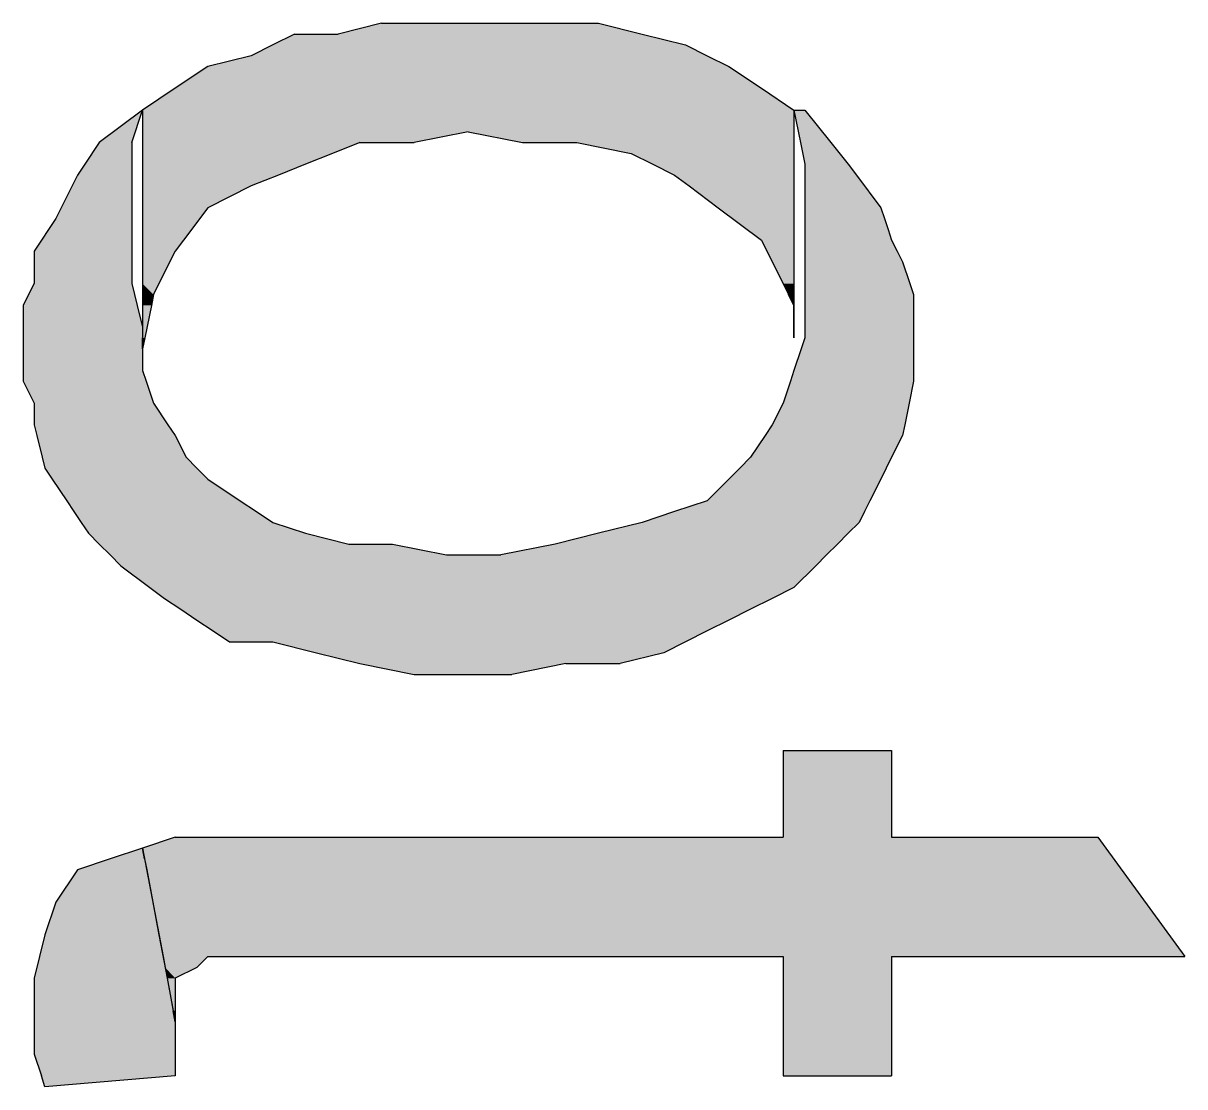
# Model space of a CAD drawing. Extents: x -1063 to 1100, y -467 to 441.
# Drawn here: x -1057.68 to -1039.85, y 339.76 to 356.09 of the extents above; entities that cross this region are included whole.
import ezdxf

# ---------------------------------------------------------------- set-up
doc = ezdxf.new("R2010")
doc.units = 0
doc.layers.add('H', color=7, linetype='CONTINUOUS')

# ---------------------------------------------------------------- blocks, each defined once
blk = doc.blocks.new('*U297')
at = {"layer": 'H', "color": 0, "linetype": 'CONTINUOUS'}
for p, q in [((-1052.184, 356.095), (-1052.851, 355.928)), ((-1052.184, 356.095), (-1051.517, 356.095)), ((-1051.517, 356.095), (-1050.851, 356.095)), ((-1050.851, 356.095), (-1050.184, 356.095)), ((-1050.184, 356.095), (-1049.517, 356.095)), ((-1049.517, 356.095), (-1048.851, 356.095)), ((-1048.851, 356.095), (-1048.184, 355.928)), ((-1053.517, 355.928), (-1053.851, 355.761)), ((-1053.517, 355.928), (-1052.851, 355.928)), ((-1048.184, 355.928), (-1047.517, 355.761)), ((-1053.851, 355.761), (-1054.184, 355.595)), ((-1047.517, 355.761), (-1047.184, 355.595)), ((-1054.851, 355.428), (-1055.351, 355.095)), ((-1054.184, 355.595), (-1054.851, 355.428)), ((-1047.184, 355.595), (-1046.851, 355.428)), ((-1046.851, 355.428), (-1046.351, 355.095)), ((-1055.351, 355.095), (-1055.851, 354.761)), ((-1046.351, 355.095), (-1045.851, 354.761)), ((-1055.851, 354.761), (-1055.851, 354.428)), ((-1045.851, 354.761), (-1045.851, 354.428)), ((-1055.851, 354.428), (-1055.851, 354.261)), ((-1050.851, 354.428), (-1051.684, 354.261)), ((-1050.851, 354.428), (-1050.017, 354.261)), ((-1045.851, 354.428), (-1045.851, 354.261)), ((-1055.851, 354.261), (-1055.851, 354.095)), ((-1052.517, 354.261), (-1052.934, 354.095)), ((-1052.517, 354.261), (-1051.684, 354.261)), ((-1050.017, 354.261), (-1049.184, 354.261)), ((-1049.184, 354.261), (-1048.351, 354.095)), ((-1045.851, 354.261), (-1045.851, 354.095)), ((-1055.851, 354.095), (-1055.851, 353.928)), ((-1052.934, 354.095), (-1053.351, 353.928)), ((-1048.351, 354.095), (-1048.017, 353.928)), ((-1045.851, 354.095), (-1045.851, 353.928)), ((-1055.851, 353.928), (-1055.851, 353.761)), ((-1053.351, 353.928), (-1053.767, 353.761)), ((-1048.017, 353.928), (-1047.684, 353.761)), ((-1045.851, 353.928), (-1045.851, 353.761)), ((-1055.851, 353.761), (-1055.851, 353.595)), ((-1053.767, 353.761), (-1054.184, 353.595)), ((-1047.684, 353.761), (-1047.462, 353.595)), ((-1045.851, 353.761), (-1045.851, 353.595)), ((-1055.851, 353.595), (-1055.851, 353.261)), ((-1054.184, 353.595), (-1054.851, 353.261)), ((-1047.462, 353.595), (-1047.017, 353.261)), ((-1045.851, 353.595), (-1045.851, 353.261)), ((-1055.851, 353.261), (-1055.851, 352.761)), ((-1054.851, 353.261), (-1055.226, 352.761)), ((-1047.017, 353.261), (-1046.351, 352.761)), ((-1045.851, 353.261), (-1045.851, 352.761)), ((-1055.851, 352.761), (-1055.851, 352.595)), ((-1055.226, 352.761), (-1055.351, 352.595)), ((-1046.351, 352.761), (-1046.267, 352.595)), ((-1045.851, 352.761), (-1045.851, 352.595)), ((-1055.851, 352.595), (-1055.851, 352.095)), ((-1055.351, 352.595), (-1055.601, 352.095)), ((-1046.267, 352.595), (-1046.017, 352.095)), ((-1045.851, 352.595), (-1045.851, 352.095)), ((-1055.851, 352.095), (-1055.851, 351.928)), ((-1055.601, 352.095), (-1055.684, 351.928)), ((-1046.017, 352.095), (-1045.934, 351.928)), ((-1045.851, 352.095), (-1045.851, 351.928)), ((-1055.851, 351.928), (-1055.851, 351.761)), ((-1055.684, 351.928), (-1055.717, 351.761)), ((-1045.851, 351.761), (-1045.934, 351.928)), ((-1045.851, 351.928), (-1045.851, 351.761)), ((-1055.851, 351.761), (-1055.851, 351.261)), ((-1055.717, 351.761), (-1055.817, 351.261)), ((-1045.851, 351.761), (-1045.851, 351.261)), ((-1045.851, 351.261), (-1045.851, 351.761)), ((-1055.817, 351.261), (-1055.851, 351.095)), ((-1055.851, 351.095), (-1055.851, 351.261))]:
    blk.add_line(p, q, dxfattribs=at)
for points in [[(-1052.184, 356.095), (-1052.851, 355.928), (-1048.184, 355.928)], [(-1052.184, 356.095), (-1052.184, 356.095), (-1051.517, 356.095)], [(-1051.517, 356.095), (-1051.517, 356.095), (-1050.851, 356.095)], [(-1050.851, 356.095), (-1050.851, 356.095), (-1050.184, 356.095)], [(-1050.184, 356.095), (-1050.184, 356.095), (-1049.517, 356.095)], [(-1049.517, 356.095), (-1049.517, 356.095), (-1048.851, 356.095)], [(-1053.517, 355.928), (-1053.851, 355.761), (-1047.517, 355.761)], [(-1053.517, 355.928), (-1053.517, 355.928), (-1052.851, 355.928)], [(-1053.851, 355.761), (-1054.184, 355.595), (-1047.184, 355.595)], [(-1054.851, 355.428), (-1055.351, 355.095), (-1046.351, 355.095)], [(-1054.184, 355.595), (-1054.851, 355.428), (-1046.851, 355.428)], [(-1055.351, 355.095), (-1055.851, 354.761), (-1045.851, 354.761)], [(-1055.851, 354.761), (-1055.851, 354.428), (-1045.851, 354.428)], [(-1055.851, 354.428), (-1055.851, 354.261), (-1051.684, 354.261)], [(-1050.851, 354.428), (-1050.017, 354.261), (-1045.851, 354.261)], [(-1055.851, 354.261), (-1055.851, 354.095), (-1052.934, 354.095)], [(-1052.517, 354.261), (-1052.517, 354.261), (-1051.684, 354.261)], [(-1050.017, 354.261), (-1050.017, 354.261), (-1049.184, 354.261)], [(-1049.184, 354.261), (-1048.351, 354.095), (-1045.851, 354.095)], [(-1055.851, 354.095), (-1055.851, 353.928), (-1053.351, 353.928)], [(-1048.351, 354.095), (-1048.017, 353.928), (-1045.851, 353.928)], [(-1055.851, 353.928), (-1055.851, 353.761), (-1053.767, 353.761)], [(-1048.017, 353.928), (-1047.684, 353.761), (-1045.851, 353.761)], [(-1055.851, 353.761), (-1055.851, 353.595), (-1054.184, 353.595)], [(-1047.684, 353.761), (-1047.462, 353.595), (-1045.851, 353.595)], [(-1055.851, 353.595), (-1055.851, 353.261), (-1054.851, 353.261)], [(-1047.462, 353.595), (-1047.017, 353.261), (-1045.851, 353.261)], [(-1055.851, 353.261), (-1055.851, 352.761), (-1055.226, 352.761)], [(-1047.017, 353.261), (-1046.351, 352.761), (-1045.851, 352.761)], [(-1055.851, 352.761), (-1055.851, 352.595), (-1055.351, 352.595)], [(-1046.351, 352.761), (-1046.267, 352.595), (-1045.851, 352.595)], [(-1055.851, 352.595), (-1055.851, 352.095), (-1055.601, 352.095)], [(-1046.267, 352.595), (-1046.017, 352.095), (-1045.851, 352.095)], [(-1055.851, 352.095), (-1055.851, 351.928), (-1055.684, 351.928)], [(-1046.017, 352.095), (-1045.934, 351.928), (-1045.851, 351.928)], [(-1055.851, 351.928), (-1055.851, 351.761), (-1055.717, 351.761)], [(-1055.851, 351.761), (-1055.851, 351.261), (-1055.817, 351.261)], [(-1045.851, 351.761), (-1045.851, 351.261), (-1045.851, 351.261)]]:
    blk.add_solid(points, dxfattribs=at)
at = {"layer": 'H', "color": 0, "linetype": 'CONTINUOUS', "extrusion": (0, 0, -1)}
for points in [[(1052.184, 356.095), (1048.851, 356.095), (1048.184, 355.928)], [(1053.517, 355.928), (1048.184, 355.928), (1047.517, 355.761)], [(1053.851, 355.761), (1047.517, 355.761), (1047.184, 355.595)], [(1054.851, 355.428), (1046.851, 355.428), (1046.351, 355.095)], [(1054.184, 355.595), (1047.184, 355.595), (1046.851, 355.428)], [(1055.351, 355.095), (1046.351, 355.095), (1045.851, 354.761)], [(1055.851, 354.761), (1045.851, 354.761), (1045.851, 354.428)], [(1055.851, 354.428), (1050.851, 354.428), (1051.684, 354.261)], [(1050.851, 354.428), (1045.851, 354.428), (1045.851, 354.261)], [(1055.851, 354.261), (1052.517, 354.261), (1052.934, 354.095)], [(1049.184, 354.261), (1045.851, 354.261), (1045.851, 354.095)], [(1055.851, 354.095), (1052.934, 354.095), (1053.351, 353.928)], [(1048.351, 354.095), (1045.851, 354.095), (1045.851, 353.928)], [(1055.851, 353.928), (1053.351, 353.928), (1053.767, 353.761)], [(1048.017, 353.928), (1045.851, 353.928), (1045.851, 353.761)], [(1055.851, 353.761), (1053.767, 353.761), (1054.184, 353.595)], [(1047.684, 353.761), (1045.851, 353.761), (1045.851, 353.595)], [(1055.851, 353.595), (1054.184, 353.595), (1054.851, 353.261)], [(1047.462, 353.595), (1045.851, 353.595), (1045.851, 353.261)], [(1055.851, 353.261), (1054.851, 353.261), (1055.226, 352.761)], [(1047.017, 353.261), (1045.851, 353.261), (1045.851, 352.761)], [(1055.851, 352.761), (1055.226, 352.761), (1055.351, 352.595)], [(1046.351, 352.761), (1045.851, 352.761), (1045.851, 352.595)], [(1055.851, 352.595), (1055.351, 352.595), (1055.601, 352.095)], [(1046.267, 352.595), (1045.851, 352.595), (1045.851, 352.095)], [(1055.851, 352.095), (1055.601, 352.095), (1055.684, 351.928)], [(1046.017, 352.095), (1045.851, 352.095), (1045.851, 351.928)], [(1055.851, 351.928), (1055.684, 351.928), (1055.717, 351.761)], [(1045.934, 351.928), (1045.851, 351.928), (1045.851, 351.761)], [(1055.851, 351.761), (1055.717, 351.761), (1055.817, 351.261)], [(1055.851, 351.261), (1055.817, 351.261), (1055.851, 351.095)]]:
    blk.add_solid(points, dxfattribs=at)
blk = doc.blocks.new('*U298')
at = {"layer": 'H', "color": 0, "linetype": 'CONTINUOUS'}
for p, q in [((-1055.851, 354.761), (-1056.517, 354.261)), ((-1056.017, 354.261), (-1055.851, 354.761)), ((-1045.851, 354.761), (-1045.684, 354.761)), ((-1045.851, 354.761), (-1045.751, 354.261)), ((-1045.684, 354.761), (-1045.284, 354.261)), ((-1056.517, 354.261), (-1056.74, 353.928)), ((-1056.017, 354.261), (-1056.017, 353.928)), ((-1045.751, 354.261), (-1045.684, 353.928)), ((-1045.284, 354.261), (-1045.017, 353.928)), ((-1056.74, 353.928), (-1056.851, 353.761)), ((-1056.017, 353.928), (-1056.017, 353.761)), ((-1045.684, 353.928), (-1045.684, 353.761)), ((-1045.017, 353.928), (-1044.892, 353.761)), ((-1056.851, 353.761), (-1057.101, 353.261)), ((-1056.017, 353.761), (-1056.017, 353.261)), ((-1045.684, 353.761), (-1045.684, 353.261)), ((-1044.892, 353.761), (-1044.517, 353.261)), ((-1057.101, 353.261), (-1057.184, 353.095)), ((-1056.017, 353.261), (-1056.017, 353.095)), ((-1045.684, 353.261), (-1045.684, 353.095)), ((-1044.517, 353.261), (-1044.462, 353.095)), ((-1057.295, 352.928), (-1057.406, 352.761)), ((-1057.184, 353.095), (-1057.295, 352.928)), ((-1056.017, 353.095), (-1056.017, 352.928)), ((-1056.017, 352.928), (-1056.017, 352.761)), ((-1045.684, 353.095), (-1045.684, 352.928)), ((-1045.684, 352.928), (-1045.684, 352.761)), ((-1044.462, 353.095), (-1044.406, 352.928)), ((-1044.406, 352.928), (-1044.351, 352.761)), ((-1057.406, 352.761), (-1057.517, 352.595)), ((-1056.017, 352.761), (-1056.017, 352.595)), ((-1045.684, 352.761), (-1045.684, 352.595)), ((-1044.351, 352.761), (-1044.267, 352.595)), ((-1057.517, 352.595), (-1057.517, 352.428)), ((-1056.017, 352.595), (-1056.017, 352.428)), ((-1045.684, 352.595), (-1045.684, 352.428)), ((-1044.267, 352.595), (-1044.184, 352.428)), ((-1057.517, 352.428), (-1057.517, 352.095)), ((-1056.017, 352.428), (-1056.017, 352.095)), ((-1045.684, 352.428), (-1045.684, 352.095)), ((-1044.184, 352.428), (-1044.073, 352.095)), ((-1057.517, 352.095), (-1057.601, 351.928)), ((-1056.017, 352.095), (-1055.976, 351.928)), ((-1045.684, 352.095), (-1045.684, 351.928)), ((-1044.073, 352.095), (-1044.017, 351.928)), ((-1057.601, 351.928), (-1057.684, 351.761)), ((-1055.976, 351.928), (-1055.934, 351.761)), ((-1045.684, 351.928), (-1045.684, 351.761)), ((-1044.017, 351.928), (-1044.017, 351.761)), ((-1057.684, 351.761), (-1057.684, 351.428)), ((-1055.934, 351.761), (-1055.851, 351.428)), ((-1045.684, 351.761), (-1045.684, 351.428)), ((-1044.017, 351.761), (-1044.017, 351.428)), ((-1057.684, 351.428), (-1057.684, 351.261)), ((-1055.851, 351.428), (-1055.851, 351.261)), ((-1045.684, 351.428), (-1045.684, 351.261)), ((-1044.017, 351.428), (-1044.017, 351.261)), ((-1057.684, 351.261), (-1057.684, 351.095)), ((-1055.851, 351.261), (-1055.851, 351.095)), ((-1045.684, 351.261), (-1045.74, 351.095)), ((-1044.017, 351.261), (-1044.017, 351.095)), ((-1057.684, 351.095), (-1057.684, 350.761)), ((-1055.851, 351.095), (-1055.851, 350.761)), ((-1045.74, 351.095), (-1045.851, 350.761)), ((-1044.017, 351.095), (-1044.017, 350.761)), ((-1057.684, 350.761), (-1057.684, 350.595)), ((-1055.851, 350.761), (-1055.795, 350.595)), ((-1045.851, 350.761), (-1045.906, 350.595)), ((-1044.017, 350.761), (-1044.017, 350.595)), ((-1057.684, 350.595), (-1057.517, 350.261)), ((-1055.795, 350.595), (-1055.684, 350.261)), ((-1045.906, 350.595), (-1046.017, 350.261)), ((-1044.017, 350.595), (-1044.084, 350.261)), ((-1057.517, 350.261), (-1057.517, 349.928)), ((-1055.684, 350.261), (-1055.462, 349.928)), ((-1046.017, 350.261), (-1046.184, 349.928)), ((-1044.084, 350.261), (-1044.151, 349.928)), ((-1057.517, 349.928), (-1057.476, 349.761)), ((-1055.462, 349.928), (-1055.351, 349.761)), ((-1046.184, 349.928), (-1046.295, 349.761)), ((-1044.151, 349.928), (-1044.184, 349.761)), ((-1057.476, 349.761), (-1057.392, 349.428)), ((-1055.351, 349.761), (-1055.184, 349.428)), ((-1046.295, 349.761), (-1046.517, 349.428)), ((-1044.184, 349.761), (-1044.351, 349.428)), ((-1057.392, 349.428), (-1057.351, 349.261)), ((-1055.184, 349.428), (-1055.017, 349.261)), ((-1046.517, 349.428), (-1046.684, 349.261)), ((-1044.351, 349.428), (-1044.434, 349.261)), ((-1057.351, 349.261), (-1057.24, 349.095)), ((-1055.017, 349.261), (-1054.851, 349.095)), ((-1046.684, 349.261), (-1046.851, 349.095)), ((-1044.434, 349.261), (-1044.517, 349.095)), ((-1057.24, 349.095), (-1057.017, 348.761)), ((-1054.851, 349.095), (-1054.351, 348.761)), ((-1046.851, 349.095), (-1047.184, 348.761)), ((-1044.517, 349.095), (-1044.684, 348.761)), ((-1057.017, 348.761), (-1056.906, 348.595)), ((-1054.351, 348.761), (-1054.101, 348.595)), ((-1047.184, 348.761), (-1047.684, 348.595)), ((-1044.684, 348.761), (-1044.767, 348.595)), ((-1056.906, 348.595), (-1056.795, 348.428)), ((-1054.101, 348.595), (-1053.851, 348.428)), ((-1047.684, 348.595), (-1048.184, 348.428)), ((-1044.767, 348.595), (-1044.851, 348.428)), ((-1056.795, 348.428), (-1056.684, 348.261)), ((-1053.851, 348.428), (-1053.351, 348.261)), ((-1048.184, 348.428), (-1048.851, 348.261)), ((-1044.851, 348.428), (-1045.017, 348.261)), ((-1056.684, 348.261), (-1056.517, 348.095)), ((-1053.351, 348.261), (-1052.684, 348.095)), ((-1048.851, 348.261), (-1049.517, 348.095)), ((-1045.017, 348.261), (-1045.184, 348.095)), ((-1056.517, 348.095), (-1056.351, 347.928)), ((-1052.684, 348.095), (-1052.017, 348.095)), ((-1052.017, 348.095), (-1051.184, 347.928)), ((-1049.517, 348.095), (-1050.351, 347.928)), ((-1045.184, 348.095), (-1045.351, 347.928)), ((-1056.351, 347.928), (-1056.184, 347.761)), ((-1056.184, 347.761), (-1055.74, 347.428)), ((-1051.184, 347.928), (-1050.351, 347.928)), ((-1045.517, 347.761), (-1045.851, 347.428)), ((-1045.351, 347.928), (-1045.517, 347.761)), ((-1055.74, 347.428), (-1055.517, 347.261)), ((-1045.851, 347.428), (-1046.184, 347.261)), ((-1055.517, 347.261), (-1055.267, 347.095)), ((-1046.184, 347.261), (-1046.517, 347.095)), ((-1055.267, 347.095), (-1055.017, 346.928)), ((-1046.517, 347.095), (-1046.851, 346.928)), ((-1055.017, 346.928), (-1054.767, 346.761)), ((-1046.851, 346.928), (-1047.184, 346.761)), ((-1054.767, 346.761), (-1054.517, 346.595)), ((-1047.184, 346.761), (-1047.517, 346.595)), ((-1054.517, 346.595), (-1053.851, 346.595)), ((-1053.851, 346.595), (-1053.184, 346.428)), ((-1047.517, 346.595), (-1047.851, 346.428)), ((-1053.184, 346.428), (-1052.517, 346.261)), ((-1047.851, 346.428), (-1048.517, 346.261)), ((-1052.517, 346.261), (-1051.684, 346.095)), ((-1049.351, 346.261), (-1050.184, 346.095)), ((-1049.351, 346.261), (-1048.517, 346.261)), ((-1051.684, 346.095), (-1050.851, 346.095)), ((-1050.851, 346.095), (-1050.184, 346.095))]:
    blk.add_line(p, q, dxfattribs=at)
for points in [[(-1055.851, 354.761), (-1056.517, 354.261), (-1056.017, 354.261)], [(-1045.851, 354.761), (-1045.851, 354.761), (-1045.684, 354.761)], [(-1045.851, 354.761), (-1045.751, 354.261), (-1045.284, 354.261)], [(-1056.517, 354.261), (-1056.74, 353.928), (-1056.017, 353.928)], [(-1045.751, 354.261), (-1045.684, 353.928), (-1045.017, 353.928)], [(-1056.74, 353.928), (-1056.851, 353.761), (-1056.017, 353.761)], [(-1045.684, 353.928), (-1045.684, 353.761), (-1044.892, 353.761)], [(-1056.851, 353.761), (-1057.101, 353.261), (-1056.017, 353.261)], [(-1045.684, 353.761), (-1045.684, 353.261), (-1044.517, 353.261)], [(-1057.101, 353.261), (-1057.184, 353.095), (-1056.017, 353.095)], [(-1045.684, 353.261), (-1045.684, 353.095), (-1044.462, 353.095)], [(-1057.295, 352.928), (-1057.406, 352.761), (-1056.017, 352.761)], [(-1057.184, 353.095), (-1057.295, 352.928), (-1056.017, 352.928)], [(-1045.684, 353.095), (-1045.684, 352.928), (-1044.406, 352.928)], [(-1045.684, 352.928), (-1045.684, 352.761), (-1044.351, 352.761)], [(-1057.406, 352.761), (-1057.517, 352.595), (-1056.017, 352.595)], [(-1045.684, 352.761), (-1045.684, 352.595), (-1044.267, 352.595)], [(-1057.517, 352.595), (-1057.517, 352.428), (-1056.017, 352.428)], [(-1045.684, 352.595), (-1045.684, 352.428), (-1044.184, 352.428)], [(-1057.517, 352.428), (-1057.517, 352.095), (-1056.017, 352.095)], [(-1045.684, 352.428), (-1045.684, 352.095), (-1044.073, 352.095)], [(-1057.517, 352.095), (-1057.601, 351.928), (-1055.976, 351.928)], [(-1045.684, 352.095), (-1045.684, 351.928), (-1044.017, 351.928)], [(-1057.601, 351.928), (-1057.684, 351.761), (-1055.934, 351.761)], [(-1045.684, 351.928), (-1045.684, 351.761), (-1044.017, 351.761)], [(-1057.684, 351.761), (-1057.684, 351.428), (-1055.851, 351.428)], [(-1045.684, 351.761), (-1045.684, 351.428), (-1044.017, 351.428)], [(-1057.684, 351.428), (-1057.684, 351.261), (-1055.851, 351.261)], [(-1045.684, 351.428), (-1045.684, 351.261), (-1044.017, 351.261)], [(-1057.684, 351.261), (-1057.684, 351.095), (-1055.851, 351.095)], [(-1045.684, 351.261), (-1045.74, 351.095), (-1044.017, 351.095)], [(-1057.684, 351.095), (-1057.684, 350.761), (-1055.851, 350.761)], [(-1045.74, 351.095), (-1045.851, 350.761), (-1044.017, 350.761)], [(-1057.684, 350.761), (-1057.684, 350.595), (-1055.795, 350.595)], [(-1045.851, 350.761), (-1045.906, 350.595), (-1044.017, 350.595)], [(-1057.684, 350.595), (-1057.517, 350.261), (-1055.684, 350.261)], [(-1045.906, 350.595), (-1046.017, 350.261), (-1044.084, 350.261)], [(-1057.517, 350.261), (-1057.517, 349.928), (-1055.462, 349.928)], [(-1046.017, 350.261), (-1046.184, 349.928), (-1044.151, 349.928)], [(-1057.517, 349.928), (-1057.476, 349.761), (-1055.351, 349.761)], [(-1046.184, 349.928), (-1046.295, 349.761), (-1044.184, 349.761)], [(-1057.476, 349.761), (-1057.392, 349.428), (-1055.184, 349.428)], [(-1046.295, 349.761), (-1046.517, 349.428), (-1044.351, 349.428)], [(-1057.392, 349.428), (-1057.351, 349.261), (-1055.017, 349.261)], [(-1046.517, 349.428), (-1046.684, 349.261), (-1044.434, 349.261)], [(-1057.351, 349.261), (-1057.24, 349.095), (-1054.851, 349.095)], [(-1046.684, 349.261), (-1046.851, 349.095), (-1044.517, 349.095)], [(-1057.24, 349.095), (-1057.017, 348.761), (-1054.351, 348.761)], [(-1046.851, 349.095), (-1047.184, 348.761), (-1044.684, 348.761)], [(-1057.017, 348.761), (-1056.906, 348.595), (-1054.101, 348.595)], [(-1047.184, 348.761), (-1047.684, 348.595), (-1044.767, 348.595)], [(-1056.906, 348.595), (-1056.795, 348.428), (-1053.851, 348.428)], [(-1047.684, 348.595), (-1048.184, 348.428), (-1044.851, 348.428)], [(-1056.795, 348.428), (-1056.684, 348.261), (-1053.351, 348.261)], [(-1048.184, 348.428), (-1048.851, 348.261), (-1045.017, 348.261)], [(-1056.684, 348.261), (-1056.517, 348.095), (-1052.684, 348.095)], [(-1048.851, 348.261), (-1049.517, 348.095), (-1045.184, 348.095)], [(-1056.517, 348.095), (-1056.351, 347.928), (-1051.184, 347.928)], [(-1052.684, 348.095), (-1052.684, 348.095), (-1052.017, 348.095)], [(-1049.517, 348.095), (-1050.351, 347.928), (-1045.351, 347.928)], [(-1056.351, 347.928), (-1056.184, 347.761), (-1045.517, 347.761)], [(-1056.184, 347.761), (-1055.74, 347.428), (-1045.851, 347.428)], [(-1051.184, 347.928), (-1051.184, 347.928), (-1050.351, 347.928)], [(-1055.74, 347.428), (-1055.517, 347.261), (-1046.184, 347.261)], [(-1055.517, 347.261), (-1055.267, 347.095), (-1046.517, 347.095)], [(-1055.267, 347.095), (-1055.017, 346.928), (-1046.851, 346.928)], [(-1055.017, 346.928), (-1054.767, 346.761), (-1047.184, 346.761)], [(-1054.767, 346.761), (-1054.517, 346.595), (-1047.517, 346.595)], [(-1054.517, 346.595), (-1054.517, 346.595), (-1053.851, 346.595)], [(-1053.851, 346.595), (-1053.184, 346.428), (-1047.851, 346.428)], [(-1053.184, 346.428), (-1052.517, 346.261), (-1048.517, 346.261)], [(-1052.517, 346.261), (-1051.684, 346.095), (-1050.184, 346.095)], [(-1049.351, 346.261), (-1049.351, 346.261), (-1048.517, 346.261)], [(-1051.684, 346.095), (-1051.684, 346.095), (-1050.851, 346.095)], [(-1050.851, 346.095), (-1050.851, 346.095), (-1050.184, 346.095)]]:
    blk.add_solid(points, dxfattribs=at)
at = {"layer": 'H', "color": 0, "linetype": 'CONTINUOUS', "extrusion": (0, 0, -1)}
for points in [[(1045.851, 354.761), (1045.684, 354.761), (1045.284, 354.261)], [(1056.517, 354.261), (1056.017, 354.261), (1056.017, 353.928)], [(1045.751, 354.261), (1045.284, 354.261), (1045.017, 353.928)], [(1056.74, 353.928), (1056.017, 353.928), (1056.017, 353.761)], [(1045.684, 353.928), (1045.017, 353.928), (1044.892, 353.761)], [(1056.851, 353.761), (1056.017, 353.761), (1056.017, 353.261)], [(1045.684, 353.761), (1044.892, 353.761), (1044.517, 353.261)], [(1057.101, 353.261), (1056.017, 353.261), (1056.017, 353.095)], [(1045.684, 353.261), (1044.517, 353.261), (1044.462, 353.095)], [(1057.295, 352.928), (1056.017, 352.928), (1056.017, 352.761)], [(1057.184, 353.095), (1056.017, 353.095), (1056.017, 352.928)], [(1045.684, 353.095), (1044.462, 353.095), (1044.406, 352.928)], [(1045.684, 352.928), (1044.406, 352.928), (1044.351, 352.761)], [(1057.406, 352.761), (1056.017, 352.761), (1056.017, 352.595)], [(1045.684, 352.761), (1044.351, 352.761), (1044.267, 352.595)], [(1057.517, 352.595), (1056.017, 352.595), (1056.017, 352.428)], [(1045.684, 352.595), (1044.267, 352.595), (1044.184, 352.428)], [(1057.517, 352.428), (1056.017, 352.428), (1056.017, 352.095)], [(1045.684, 352.428), (1044.184, 352.428), (1044.073, 352.095)], [(1057.517, 352.095), (1056.017, 352.095), (1055.976, 351.928)], [(1045.684, 352.095), (1044.073, 352.095), (1044.017, 351.928)], [(1057.601, 351.928), (1055.976, 351.928), (1055.934, 351.761)], [(1045.684, 351.928), (1044.017, 351.928), (1044.017, 351.761)], [(1057.684, 351.761), (1055.934, 351.761), (1055.851, 351.428)], [(1045.684, 351.761), (1044.017, 351.761), (1044.017, 351.428)], [(1057.684, 351.428), (1055.851, 351.428), (1055.851, 351.261)], [(1045.684, 351.428), (1044.017, 351.428), (1044.017, 351.261)], [(1057.684, 351.261), (1055.851, 351.261), (1055.851, 351.095)], [(1045.684, 351.261), (1044.017, 351.261), (1044.017, 351.095)], [(1057.684, 351.095), (1055.851, 351.095), (1055.851, 350.761)], [(1045.74, 351.095), (1044.017, 351.095), (1044.017, 350.761)], [(1057.684, 350.761), (1055.851, 350.761), (1055.795, 350.595)], [(1045.851, 350.761), (1044.017, 350.761), (1044.017, 350.595)], [(1057.684, 350.595), (1055.795, 350.595), (1055.684, 350.261)], [(1045.906, 350.595), (1044.017, 350.595), (1044.084, 350.261)], [(1057.517, 350.261), (1055.684, 350.261), (1055.462, 349.928)], [(1046.017, 350.261), (1044.084, 350.261), (1044.151, 349.928)], [(1057.517, 349.928), (1055.462, 349.928), (1055.351, 349.761)], [(1046.184, 349.928), (1044.151, 349.928), (1044.184, 349.761)], [(1057.476, 349.761), (1055.351, 349.761), (1055.184, 349.428)], [(1046.295, 349.761), (1044.184, 349.761), (1044.351, 349.428)], [(1057.392, 349.428), (1055.184, 349.428), (1055.017, 349.261)], [(1046.517, 349.428), (1044.351, 349.428), (1044.434, 349.261)], [(1057.351, 349.261), (1055.017, 349.261), (1054.851, 349.095)], [(1046.684, 349.261), (1044.434, 349.261), (1044.517, 349.095)], [(1057.24, 349.095), (1054.851, 349.095), (1054.351, 348.761)], [(1046.851, 349.095), (1044.517, 349.095), (1044.684, 348.761)], [(1057.017, 348.761), (1054.351, 348.761), (1054.101, 348.595)], [(1047.184, 348.761), (1044.684, 348.761), (1044.767, 348.595)], [(1056.906, 348.595), (1054.101, 348.595), (1053.851, 348.428)], [(1047.684, 348.595), (1044.767, 348.595), (1044.851, 348.428)], [(1056.795, 348.428), (1053.851, 348.428), (1053.351, 348.261)], [(1048.184, 348.428), (1044.851, 348.428), (1045.017, 348.261)], [(1056.684, 348.261), (1053.351, 348.261), (1052.684, 348.095)], [(1048.851, 348.261), (1045.017, 348.261), (1045.184, 348.095)], [(1056.517, 348.095), (1052.017, 348.095), (1051.184, 347.928)], [(1049.517, 348.095), (1045.184, 348.095), (1045.351, 347.928)], [(1056.351, 347.928), (1045.351, 347.928), (1045.517, 347.761)], [(1056.184, 347.761), (1045.517, 347.761), (1045.851, 347.428)], [(1055.74, 347.428), (1045.851, 347.428), (1046.184, 347.261)], [(1055.517, 347.261), (1046.184, 347.261), (1046.517, 347.095)], [(1055.267, 347.095), (1046.517, 347.095), (1046.851, 346.928)], [(1055.017, 346.928), (1046.851, 346.928), (1047.184, 346.761)], [(1054.767, 346.761), (1047.184, 346.761), (1047.517, 346.595)], [(1053.851, 346.595), (1047.517, 346.595), (1047.851, 346.428)], [(1053.184, 346.428), (1047.851, 346.428), (1048.517, 346.261)], [(1052.517, 346.261), (1049.351, 346.261), (1050.184, 346.095)]]:
    blk.add_solid(points, dxfattribs=at)
blk = doc.blocks.new('*U299')
at = {"layer": 'H', "color": 0, "linetype": 'CONTINUOUS'}
for p, q in [((-1055.851, 343.428), (-1056.351, 343.261)), ((-1055.82, 343.261), (-1055.851, 343.428)), ((-1056.351, 343.261), (-1056.851, 343.095)), ((-1055.82, 343.261), (-1055.788, 343.095)), ((-1056.851, 343.095), (-1057.184, 342.595)), ((-1055.788, 343.095), (-1055.695, 342.595)), ((-1057.184, 342.595), (-1057.351, 342.095)), ((-1055.695, 342.595), (-1055.601, 342.095)), ((-1057.351, 342.095), (-1057.517, 341.428)), ((-1055.601, 342.095), (-1055.476, 341.428)), ((-1057.517, 341.428), (-1057.517, 340.761)), ((-1055.476, 341.428), (-1055.351, 340.761)), ((-1057.517, 340.761), (-1057.517, 340.261)), ((-1055.351, 340.761), (-1055.351, 340.261)), ((-1057.517, 340.261), (-1057.406, 339.928)), ((-1055.351, 340.261), (-1055.351, 339.928)), ((-1057.351, 339.761), (-1057.406, 339.928)), ((-1055.351, 339.928), (-1057.351, 339.761))]:
    blk.add_line(p, q, dxfattribs=at)
for points in [[(-1055.851, 343.428), (-1056.351, 343.261), (-1055.82, 343.261)], [(-1056.351, 343.261), (-1056.851, 343.095), (-1055.788, 343.095)], [(-1056.851, 343.095), (-1057.184, 342.595), (-1055.695, 342.595)], [(-1057.184, 342.595), (-1057.351, 342.095), (-1055.601, 342.095)], [(-1057.351, 342.095), (-1057.517, 341.428), (-1055.476, 341.428)], [(-1057.517, 341.428), (-1057.517, 340.761), (-1055.351, 340.761)], [(-1057.517, 340.761), (-1057.517, 340.261), (-1055.351, 340.261)], [(-1057.517, 340.261), (-1057.406, 339.928), (-1055.351, 339.928)]]:
    blk.add_solid(points, dxfattribs=at)
at = {"layer": 'H', "color": 0, "linetype": 'CONTINUOUS', "extrusion": (0, 0, -1)}
for points in [[(1056.351, 343.261), (1055.82, 343.261), (1055.788, 343.095)], [(1056.851, 343.095), (1055.788, 343.095), (1055.695, 342.595)], [(1057.184, 342.595), (1055.695, 342.595), (1055.601, 342.095)], [(1057.351, 342.095), (1055.601, 342.095), (1055.476, 341.428)], [(1057.517, 341.428), (1055.476, 341.428), (1055.351, 340.761)], [(1057.517, 340.761), (1055.351, 340.761), (1055.351, 340.261)], [(1057.517, 340.261), (1055.351, 340.261), (1055.351, 339.928)], [(1057.406, 339.928), (1055.351, 339.928), (1057.351, 339.761)]]:
    blk.add_solid(points, dxfattribs=at)
blk = doc.blocks.new('*U300')
at = {"layer": 'H', "color": 0, "linetype": 'CONTINUOUS'}
for p, q in [((-1046.017, 344.928), (-1044.351, 344.928)), ((-1046.017, 344.928), (-1046.017, 343.595)), ((-1044.351, 344.928), (-1044.351, 343.595)), ((-1055.351, 343.595), (-1055.851, 343.428)), ((-1055.351, 343.595), (-1054.351, 343.595)), ((-1054.351, 343.595), (-1053.684, 343.595)), ((-1053.684, 343.595), (-1046.017, 343.595)), ((-1044.351, 343.595), (-1041.184, 343.595)), ((-1041.184, 343.595), (-1041.063, 343.428)), ((-1055.851, 343.428), (-1055.538, 341.761)), ((-1041.063, 343.428), (-1039.851, 341.761)), ((-1055.538, 341.761), (-1055.507, 341.595)), ((-1054.851, 341.761), (-1055.017, 341.595)), ((-1054.851, 341.761), (-1046.017, 341.761)), ((-1046.017, 341.761), (-1046.017, 341.595)), ((-1044.351, 341.761), (-1039.851, 341.761)), ((-1044.351, 341.761), (-1044.351, 341.595)), ((-1055.507, 341.595), (-1055.476, 341.428)), ((-1055.017, 341.595), (-1055.351, 341.428)), ((-1046.017, 341.595), (-1046.017, 341.428)), ((-1044.351, 341.595), (-1044.351, 341.428)), ((-1055.476, 341.428), (-1055.382, 340.928)), ((-1055.351, 341.428), (-1055.351, 340.928)), ((-1046.017, 341.428), (-1046.017, 340.928)), ((-1044.351, 341.428), (-1044.351, 340.928)), ((-1055.351, 340.761), (-1055.382, 340.928)), ((-1055.351, 340.928), (-1055.351, 340.761)), ((-1046.017, 340.928), (-1046.017, 340.761)), ((-1044.351, 340.928), (-1044.351, 340.761)), ((-1046.017, 340.761), (-1046.017, 339.928)), ((-1044.351, 340.761), (-1044.351, 339.928)), ((-1046.017, 339.928), (-1044.351, 339.928))]:
    blk.add_line(p, q, dxfattribs=at)
for points in [[(-1046.017, 344.928), (-1046.017, 344.928), (-1044.351, 344.928)], [(-1046.017, 344.928), (-1046.017, 343.595), (-1044.351, 343.595)], [(-1055.351, 343.595), (-1055.851, 343.428), (-1041.063, 343.428)], [(-1055.351, 343.595), (-1055.351, 343.595), (-1054.351, 343.595)], [(-1054.351, 343.595), (-1054.351, 343.595), (-1053.684, 343.595)], [(-1053.684, 343.595), (-1053.684, 343.595), (-1046.017, 343.595)], [(-1044.351, 343.595), (-1044.351, 343.595), (-1041.184, 343.595)], [(-1055.851, 343.428), (-1055.538, 341.761), (-1039.851, 341.761)], [(-1055.538, 341.761), (-1055.507, 341.595), (-1055.017, 341.595)], [(-1054.851, 341.761), (-1054.851, 341.761), (-1046.017, 341.761)], [(-1046.017, 341.761), (-1046.017, 341.595), (-1044.351, 341.595)], [(-1044.351, 341.761), (-1044.351, 341.761), (-1039.851, 341.761)], [(-1055.507, 341.595), (-1055.476, 341.428), (-1055.351, 341.428)], [(-1046.017, 341.595), (-1046.017, 341.428), (-1044.351, 341.428)], [(-1055.476, 341.428), (-1055.382, 340.928), (-1055.351, 340.928)], [(-1046.017, 341.428), (-1046.017, 340.928), (-1044.351, 340.928)], [(-1046.017, 340.928), (-1046.017, 340.761), (-1044.351, 340.761)], [(-1046.017, 340.761), (-1046.017, 339.928), (-1044.351, 339.928)], [(-1046.017, 339.928), (-1046.017, 339.928), (-1044.351, 339.928)]]:
    blk.add_solid(points, dxfattribs=at)
at = {"layer": 'H', "color": 0, "linetype": 'CONTINUOUS', "extrusion": (0, 0, -1)}
for points in [[(1046.017, 344.928), (1044.351, 344.928), (1044.351, 343.595)], [(1055.351, 343.595), (1041.184, 343.595), (1041.063, 343.428)], [(1055.851, 343.428), (1041.063, 343.428), (1039.851, 341.761)], [(1055.538, 341.761), (1054.851, 341.761), (1055.017, 341.595)], [(1046.017, 341.761), (1044.351, 341.761), (1044.351, 341.595)], [(1055.507, 341.595), (1055.017, 341.595), (1055.351, 341.428)], [(1046.017, 341.595), (1044.351, 341.595), (1044.351, 341.428)], [(1055.476, 341.428), (1055.351, 341.428), (1055.351, 340.928)], [(1046.017, 341.428), (1044.351, 341.428), (1044.351, 340.928)], [(1055.382, 340.928), (1055.351, 340.928), (1055.351, 340.761)], [(1046.017, 340.928), (1044.351, 340.928), (1044.351, 340.761)], [(1046.017, 340.761), (1044.351, 340.761), (1044.351, 339.928)]]:
    blk.add_solid(points, dxfattribs=at)

msp = doc.modelspace()

# ---------------------------------------------------------------- block references
at = {"layer": 'H', "color": 0, "linetype": 'CONTINUOUS'}
for name in ['*U297', '*U298', '*U300', '*U299']:
    msp.add_blockref(name, (0, 0), dxfattribs=at)

doc.saveas('drawing.dxf')
